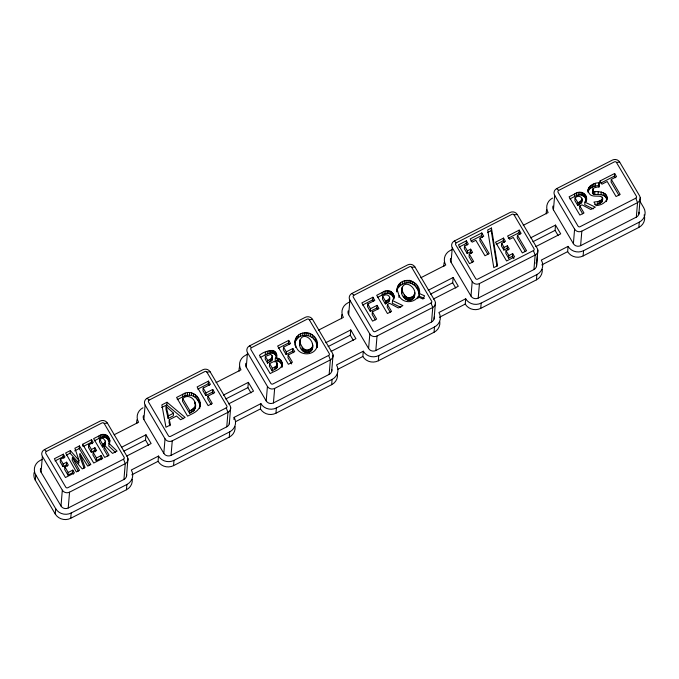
<?xml version="1.0" encoding="UTF-8"?>
<svg xmlns="http://www.w3.org/2000/svg" width="679" height="679" viewBox="0 0 679 679"><rect width="100%" height="100%" fill="white"/><g stroke="black" fill="none" stroke-linecap="round" stroke-linejoin="round"><path stroke-width="1.02" d="M592.877 190.892L593.658 191.665C599.15 191.266 608.876 192.047 606.814 200.084C606.008 193.396 598.157 194.805 593.438 194.304L592.657 193.532L592.716 189.237L594.201 187.811L599.387 186.555L598.937 182.872C593.234 182.32 584.432 188.329 589.788 194.211C593.378 198.743 605.388 192.429 602.197 201.697L599.184 203.768L594.736 204.574M312.374 348.633C315.234 338.736 300.517 329.833 299.6 343.175C298.768 354.693 315.379 356.373 312.382 343.608M312.629 344.856L312.085 349.66M414.453 296.333C417.967 286.784 402.155 277.558 401.679 290.875C400.143 298.887 413.35 305.194 414.479 295.195M299.566 344.321L299.821 340.535M401.645 292.021L401.9 288.236M607.034 197.445L606.457 201.612M282.243 363.443L281.955 367.297C282.532 363.621 278.891 359.828 275.131 360.999L275.351 358.359C278.713 357.341 281.912 360.176 282.243 363.443C282.091 369.605 274.197 370.921 270.2 373.611L259.437 355.363C264.029 350.839 278.373 346.596 276.616 357.757M132.218 479.247A11.39 10.677 4.8 0 1 126.447 489.754L70.735 518.281A11.39 10.677 4.8 0 1 55.245 513.986L35.308 480.18L35.758 474.91A11.39 10.677 4.8 0 1 40.163 460.421L42.056 459.454M41.063 472.185L42.387 456.364A5.313 4.982 4.8 0 1 44.449 449.6L100.161 421.082A5.313 4.982 4.8 0 1 107.392 423.085L127.321 456.882A5.313 4.982 4.8 0 1 125.267 463.647L123.934 479.467L68.223 507.994A5.313 4.982 4.8 0 1 61 505.991L41.063 472.185A5.313 4.982 4.8 0 1 40.596 468.391M55.245 513.986L55.686 508.707L35.758 474.91M72.789 470.114L72.568 472.754L67.968 475.105L68.189 472.465L72.789 470.114L74.444 472.915L65.447 477.524L54.371 458.741L63.317 454.166L64.98 456.992L60.439 459.318L60.219 461.958L62.969 466.617L66.432 464.843L66.652 462.204L63.189 463.978L62.969 466.617M63.928 458.215L63.096 456.806L63.317 454.166M61 505.991L62.324 490.162L42.387 456.364M66.652 462.204L68.35 465.081L64.887 466.855L64.658 469.495L67.968 475.105M84.111 468.171L79.774 456.449L79.995 453.81L87.727 466.117L90.85 464.521L79.435 445.916L74.885 448.242L78.968 460.37L78.747 463.01L70.124 453.207L70.344 450.567L65.625 452.986L76.354 471.939L79.528 470.318L72.398 457.578L72.178 460.218L78.289 471.133M68.223 507.994L69.555 492.165L125.267 463.647L123.527 459.191A1.519 1.426 4.8 0 0 124.121 457.264L104.184 423.458A1.519 1.426 4.8 0 0 102.122 422.89L46.401 451.416A1.519 1.426 4.8 0 0 45.816 453.343L65.753 487.149A1.519 1.426 4.8 0 0 67.815 487.717L123.527 459.191M70.735 518.281L71.176 513.001L126.888 484.475A11.39 10.677 4.8 0 0 131.302 469.995L158.513 456.067A11.39 10.677 4.8 0 0 173.994 460.362L229.714 431.836A11.39 10.677 4.8 0 0 234.119 417.356L260.897 403.64A11.39 10.677 4.8 0 0 276.387 407.935L332.099 379.408A11.39 10.677 4.8 0 0 336.512 364.929L363.29 351.221A11.39 10.677 4.8 0 0 378.78 355.516L434.492 326.989A11.39 10.677 4.8 0 0 438.906 312.51L465.684 298.794A11.39 10.677 4.8 0 0 481.173 303.089L536.885 274.562A11.39 10.677 4.8 0 0 541.299 260.082L568.077 246.375A11.39 10.677 4.8 0 0 583.567 250.67L639.279 222.143A11.39 10.677 4.8 0 0 643.692 207.664L639.38 200.356M89.543 465.387L79.205 448.556L79.435 445.916M82.499 446.027L82.651 444.27L91.589 439.686L93.261 442.521L88.711 444.847L88.491 447.486L91.241 452.146L94.704 450.372L94.924 447.733L91.461 449.506L91.241 452.146M92.2 443.743L91.368 442.326L91.589 439.686M94.924 447.733L96.622 450.61L93.159 452.375L92.938 455.015L96.248 460.625L100.84 458.274L101.061 455.634L96.469 457.986L96.248 460.625M94.322 440.815L98.888 438.481L99.109 435.842C103.963 431.878 110.949 436.504 109.743 442.428M99.669 439.177L99.448 441.817L102.512 447.011L105.194 444.787L105.33 441.104L103.174 438.227L99.669 439.177L102.733 444.372L102.512 447.011M98.888 438.481L100.458 437.76L100.679 435.12M100.458 437.76L101.918 437.284L102.139 434.645M101.918 437.284L103.25 437.038L103.471 434.407M109.667 443.311L107.554 438.821L104.464 437.038L104.685 434.399M103.734 446.375L103.955 443.743L105.415 442.148M109.888 440.671L108.996 443.395L117.085 451.085L112.544 453.411L105.389 446.111L104.142 446.757L103.921 449.396L107.885 456.127M104.761 445.645L104.99 443.005M105.585 437.318L105.805 434.679M105.33 441.104L105.194 444.787M106.611 437.913L106.832 435.273M107.554 438.821L107.783 436.19M108.419 440.06L108.64 437.42M108.996 443.395L108.776 446.035L115.396 452.324M109.285 441.808L109.506 439.169M126.464 476.505L127.958 458.741M126.447 489.754L126.888 484.475M143.88 419.546L145.102 405.04A5.313 4.982 4.8 0 1 147.156 398.284L202.868 369.758A5.313 4.982 4.8 0 1 210.1 371.761L230.037 405.558A5.313 4.982 4.8 0 1 227.974 412.323L226.761 426.828L171.04 455.354A5.313 4.982 4.8 0 1 163.817 453.351L143.88 419.546A5.313 4.982 4.8 0 1 143.413 415.752M148.616 445.314L145.518 440.06L145.96 434.781L121.566 447.274M131.794 474.791L158.063 461.338L158.513 456.067M166.177 406.458L165.956 409.098L168.171 418.502L173.332 415.862L173.552 413.222L166.177 406.458L168.392 415.862L168.171 418.502M183.313 418.748L166.788 404.888L167.017 402.248L161.874 404.879L165.956 427.235L170.48 424.918L169.292 419.732L176.523 416.032L180.58 419.749L185.112 417.432L167.017 402.248M163.817 453.351L165.031 438.838L145.102 405.04M169.292 419.732L169.071 422.372L169.869 425.826M171.04 455.354L172.262 440.841L227.974 412.323L226.243 407.867A1.519 1.426 4.8 0 0 226.828 405.94L206.891 372.143A1.519 1.426 4.8 0 0 204.829 371.566L149.117 400.092A1.519 1.426 4.8 0 0 148.523 402.019L168.46 435.825A1.519 1.426 4.8 0 0 170.522 436.393L226.243 407.867M158.063 461.338A11.39 10.677 4.8 0 0 173.552 465.633L173.994 460.362M177.244 399.634L182.575 396.909L182.795 394.27C191.054 388.617 202.011 397.19 200.076 406.483M195.102 408.571C197.945 401.306 189.322 392.411 182.693 398.556L182.473 401.187L189.653 413.367L193.888 410.702L195.255 407.366M182.575 396.909L184.951 395.882L185.172 393.243M184.951 395.882L187.243 395.305L187.463 392.666M187.243 395.305L189.433 395.161L189.653 392.53M189.653 413.367L189.874 410.727L182.693 398.556M200.127 402.639L199.906 405.278C198.972 400.933 196.002 396.655 191.537 395.467L191.758 392.827M191.453 412.442L191.673 409.81L194.865 407.044L195.476 404.735M193.49 396.197L193.719 393.557M192.819 411.618L193.04 408.979M193.888 410.702L194.109 408.062M194.729 403.793L194.873 402.036M195.255 397.334L195.476 394.694M194.644 409.683L194.865 407.044M195.179 405.193L195.331 403.428M196.825 398.887L197.046 396.247M198.2 400.848L198.421 398.208M199.312 403.105L199.533 400.474M199.66 408.469L200.22 404.726M212.739 389.449L214.649 392.683L207.927 396.129L212.289 403.521L208.147 405.635L197.122 386.937L208.478 381.114L210.397 384.365L203.174 388.065L202.953 390.705L205.796 395.526L212.519 392.08L212.739 389.449L206.017 392.886L205.796 395.526M209.217 385.383L208.258 383.754L208.478 381.114M207.927 396.129L207.706 398.76L211.093 404.514M229.281 423.866L230.673 407.417M173.552 465.633L229.264 437.106L229.714 431.836M233.941 419.461L234.119 417.356M246.273 367.127L247.487 352.613A5.313 4.982 4.8 0 1 249.549 345.857L305.261 317.331A5.313 4.982 4.8 0 1 312.493 319.334L332.43 353.139A5.313 4.982 4.8 0 1 330.367 359.895L329.145 374.401L273.433 402.927A5.313 4.982 4.8 0 1 266.21 400.924L246.273 367.127A5.313 4.982 4.8 0 1 245.806 363.333M251.009 392.895L247.903 387.633L248.353 382.362L223.416 395.127M235.528 421.684L260.456 408.919L260.897 403.64M260.074 357.561L265.234 354.922L265.455 352.282M265.404 356.433L265.183 359.072L267.577 363.129L272.075 360.193L272.483 356.619L271.362 354.769L270.395 354.48L265.404 356.433L267.798 360.49L267.577 363.129M265.234 354.922L267.187 354.014L267.407 351.374M267.187 354.014L268.943 353.386L269.164 350.746M266.21 400.924L267.424 386.419L247.487 352.613M269.605 363.562L269.385 366.202L272.194 370.955L276.998 367.695L276.922 362.773L276.124 361.89L273.73 361.635L269.605 363.562L272.415 368.315L272.194 370.955M268.943 353.386L270.497 353.038L270.717 350.406M269.953 361.907L270.174 359.276L272.296 357.553L272.483 356.619M270.497 353.038L271.855 352.978L272.075 350.347M271.32 361.058L271.541 358.419M271.956 357.315L272.101 355.558M272.075 360.193L272.296 357.553M276.676 354.489L276.455 357.129L275.003 354.472L273.034 353.19L273.264 350.559M274.087 353.691L274.308 351.051M275.003 354.472L275.224 351.832M275.784 355.533L276.005 352.893M274.859 369.588L275.08 366.949L277.219 365.056L276.922 362.773M273.433 402.927L274.656 388.422L330.367 359.895L328.636 355.448A1.519 1.426 4.8 0 0 329.222 353.513L309.284 319.716A1.519 1.426 4.8 0 0 307.222 319.147L251.51 347.665A1.519 1.426 4.8 0 0 250.916 349.6L270.853 383.397A1.519 1.426 4.8 0 0 272.916 383.974L328.636 355.448M276.243 368.68L276.463 366.04M277.117 360.872L277.338 358.232M276.998 367.695L277.372 363.969M277.949 360.965L278.169 358.334M278.704 361.22L278.925 358.58M280.045 362.136L280.266 359.497M260.456 408.919A11.39 10.677 4.8 0 0 275.946 413.214L276.387 407.935M281.191 363.613L281.412 360.982M281.76 364.861L281.98 362.221M292.861 348.505L294.728 351.663L288.168 355.015L292.42 362.23L288.388 364.292L277.635 346.052L288.711 340.383L290.578 343.549L283.533 347.156L283.313 349.795L286.088 354.497L292.641 351.136L292.861 348.505L286.309 351.858L286.088 354.497M289.424 344.601L288.49 343.014L288.711 340.383M288.168 355.015L287.947 357.655L291.673 363.961M295.263 339.789L295.042 342.42C299.32 330.249 317.755 335.01 317.152 347.495C320.929 329.952 292.547 326.913 295.059 345.39M295.747 340.688L295.968 338.057M295.721 347.495L295.212 343.633M296.884 339.127L297.105 336.487M298.463 337.735L298.684 335.095M299.897 342.14L300.118 339.5M300.466 336.512L300.695 333.873M299.804 345.577L299.787 341.681M302.656 335.587L302.876 332.948M301.994 349.812L302.214 347.173L300.025 342.937M302.961 350.941L303.182 348.302L302.214 347.173M304.761 335.103L304.981 332.464M303.971 351.798L304.192 349.159L303.182 348.302M305.015 352.393L305.236 349.753L304.192 349.159M306.772 335.053L306.993 332.413M306.11 352.715L306.331 350.075L305.236 349.753M307.239 352.766L307.46 350.126L310.923 348.734L312.306 347.02M308.707 335.443L308.928 332.803M308.402 352.545L308.622 349.906M310.532 336.258L310.753 333.618M309.607 352.053L309.828 349.422M310.702 351.374L310.923 348.734M312.221 337.488L312.442 334.849M311.525 350.576L311.746 347.937M313.774 339.135L313.995 336.495M315.183 341.197L315.404 338.558M316.287 343.404L316.507 340.765M316.949 345.501L317.169 342.87M331.675 371.438L333.058 354.998M275.946 413.214L331.658 384.687L332.099 379.408M348.666 314.7L349.88 300.194A5.313 4.982 4.8 0 1 351.943 293.438L407.655 264.912A5.313 4.982 4.8 0 1 414.886 266.915L434.815 300.712A5.313 4.982 4.8 0 1 432.761 307.477L431.538 321.982L375.827 350.508A5.313 4.982 4.8 0 1 368.595 348.505L348.666 314.7A5.313 4.982 4.8 0 1 348.2 310.906M353.403 340.468L350.296 335.214L350.737 329.935L325.81 342.7M337.921 369.257L362.849 356.492L363.29 351.221M377.066 305.355L378.933 308.512L372.372 311.865L376.624 319.079L372.593 321.142L361.831 302.902L372.915 297.232L374.783 300.398L367.738 304.005L367.517 306.645L370.293 311.347L376.845 307.994L377.066 305.355L370.513 308.707L370.293 311.347M368.595 348.505L369.817 333.992L349.88 300.194M373.628 301.451L372.695 299.872L372.915 297.232M372.372 311.865L372.151 314.504L375.343 319.911M375.827 350.508L377.04 335.995L432.761 307.477L431.021 303.029A1.519 1.426 4.8 0 0 431.615 301.094L411.678 267.297A1.519 1.426 4.8 0 0 409.615 266.72L353.895 295.246A1.519 1.426 4.8 0 0 353.309 297.173L373.246 330.979A1.519 1.426 4.8 0 0 375.309 331.547L431.021 303.029M377.414 297.453L382.107 295.051L382.328 292.411C387.336 288.278 395.84 292.174 393.879 299.032M382.659 296.367L382.438 299.006L385.349 303.929L389.177 301.17C391.715 296.265 386.512 292.556 382.659 296.367L385.57 301.289L385.349 303.929M362.849 356.492A11.39 10.677 4.8 0 0 378.339 360.787L378.78 355.516M382.107 295.051L384 294.194L384.221 291.554M384 294.194L385.731 293.634L385.952 290.994M385.731 293.634L387.319 293.379L387.539 290.739M386.674 303.258L386.894 300.619L389.398 298.539L389.627 297.394M394.024 297.275L392.521 300.593L402.893 305.626L398.352 307.96L389.602 303.318L387.42 304.438L387.2 307.078L390.298 312.323M393.939 295.569L393.71 298.2L392.173 295.331L388.736 293.421L388.957 290.782M388.269 302.24L388.49 299.6M389.177 301.17L389.398 298.539M390.018 293.761L390.238 291.121M391.163 294.397L391.384 291.758M392.173 295.331L392.394 292.691M392.521 300.593L392.301 303.233L400.788 307.349M393.048 296.562L393.268 293.922M397.342 287.489L396.867 291.987C396.604 273.416 423.815 279.23 419.104 296.146L424.358 298.463M397.122 290.12L398.047 285.749M397.826 288.388L398.963 286.827L399.184 284.187M398.913 297.41L399.057 295.654L397.088 289.347M398.963 286.827L400.542 285.435L400.763 282.795M402.197 287.2L401.679 290.875M401.883 293.277L401.866 289.381M400.542 285.435L402.545 284.212L402.774 281.573M402.545 284.212L404.735 283.287L404.956 280.648M404.073 297.512L404.294 294.873L402.104 290.637M405.04 298.641L405.261 296.002L404.294 294.873M404.735 283.287L406.831 282.803L407.061 280.164M406.042 299.498L406.271 296.859L405.261 296.002M407.094 300.093L407.315 297.453L406.271 296.859M419.232 295.195C418.833 289.56 414.784 283.491 408.851 282.753L409.072 280.113M408.189 300.415L408.41 297.775L407.315 297.453M409.318 300.466L409.539 297.826L413.002 296.434L414.674 293.693M410.787 283.143L411.007 280.503M410.481 300.245L410.702 297.606M412.611 283.958L412.832 281.318M411.686 299.753L411.907 297.122M412.781 299.074L413.002 296.434M414.3 285.188L414.521 282.549M413.604 298.276L413.825 295.637M414.165 297.36L414.385 294.72M414.555 294.313L414.708 292.556M415.845 286.835L416.074 284.195M417.254 288.898L417.483 286.258M418.366 291.104L418.587 288.465M417.882 298.616L418.026 296.859L423 299.04L424.587 295.823L419.325 293.515L419.452 292.556M419.028 293.201L419.249 290.57M419.104 296.146L419.325 293.515M434.068 319.02L435.451 302.571M378.339 360.787L434.051 332.269L434.492 326.989M451.06 262.281L452.273 247.767A5.313 4.982 4.8 0 1 454.336 241.011L510.048 212.485A5.313 4.982 4.8 0 1 517.271 214.488L537.208 248.293A5.313 4.982 4.8 0 1 535.154 255.049L533.932 269.555L478.22 298.081A5.313 4.982 4.8 0 1 470.988 296.078L451.06 262.281A5.313 4.982 4.8 0 1 450.584 258.487M455.787 288.049L452.689 282.787L453.131 277.516L428.203 290.281M470.666 249.159L472.592 252.427L469.299 254.107L473.679 261.534L469.529 263.656L458.452 244.881L466.397 240.807L468.323 244.075L464.529 246.019L464.3 248.658L467.16 253.496L470.445 251.799L470.666 249.159L467.381 250.857L467.16 253.496M467.135 245.077L466.176 243.447L466.397 240.807M469.299 254.107L469.079 256.747L472.482 262.518M439.389 317.305L465.242 304.073L465.684 298.794M470.988 296.078L472.211 281.573L452.273 247.767M480.061 238.134L489.186 253.598L484.967 255.754L475.843 240.29L472.168 242.174L470.233 238.881L481.801 232.956L483.737 236.25L480.061 238.134L479.841 240.765L487.887 254.413M482.548 237.243L481.572 235.596L481.801 232.956M478.22 298.081L479.433 283.576L535.154 255.049L533.414 250.602A1.519 1.426 4.8 0 0 534 248.675L514.071 214.87A1.519 1.426 4.8 0 0 512 214.301L456.288 242.819A1.519 1.426 4.8 0 0 455.702 244.754L475.639 278.551A1.519 1.426 4.8 0 0 477.702 279.128L533.414 250.602M465.242 304.073A11.39 10.677 4.8 0 0 480.732 308.368L481.173 303.089M496.994 266.244L491.231 230.656L491.452 228.017L487.683 229.952L493.786 267.628L497.554 265.701L491.452 228.017M512.679 253.615L512.45 256.255L508.656 258.164L508.877 255.533L512.679 253.615L514.597 256.883L506.593 260.974L495.526 242.199L503.521 238.1L505.448 241.368L501.662 243.303L501.441 245.942L503.877 250.059L507.154 248.387L507.374 245.747L504.098 247.428L503.877 250.059M504.268 242.369L503.3 240.739L503.521 238.1M507.374 245.747L509.301 249.006L506.016 250.687L505.796 253.326L508.656 258.164M517.449 235.29L526.564 250.755L522.346 252.911L513.231 237.446L509.556 239.331L507.612 236.046L519.18 230.122L521.124 233.406L517.449 235.29L517.228 237.93L525.274 251.569M519.927 234.399L518.96 232.753L519.18 230.122M536.461 266.592L537.675 252.087M536.622 264.657L537.844 250.152M480.732 308.368L536.444 279.841L536.885 274.562M553.444 209.853L554.667 195.348A5.313 4.982 4.8 0 1 556.721 188.592L612.441 160.066A5.313 4.982 4.8 0 1 619.664 162.069L639.601 195.866A5.313 4.982 4.8 0 1 637.539 202.631L636.325 217.136L580.613 245.662A5.313 4.982 4.8 0 1 573.382 243.659L553.444 209.853A5.313 4.982 4.8 0 1 552.978 206.06M558.18 235.621L555.082 230.368L555.524 225.088L530.596 237.854M541.774 264.886L567.636 251.646L568.077 246.375M569.817 198.964L574.519 196.562L574.74 193.922C580.189 189.441 588.752 194.347 586.232 201.425L586.359 197.08M575.071 197.878L574.85 200.517L577.761 205.457L581.597 202.69C584.135 197.776 578.924 194.075 575.071 197.878L577.982 202.817L577.761 205.457M574.519 196.562L576.412 195.696L576.632 193.065M573.382 243.659L574.604 229.146L554.667 195.348M576.412 195.696L578.152 195.145L578.372 192.505M578.152 195.145L579.73 194.89L579.951 192.25M579.085 204.778L579.306 202.138L581.818 200.059L582.047 198.913M586.452 198.794L584.95 202.113L595.33 207.154L590.781 209.488L582.022 204.846L579.841 205.966L579.62 208.606L582.718 213.86M586.138 199.719L584.594 196.842L581.156 194.932L581.377 192.293M580.689 203.759L580.91 201.12M581.597 202.69L581.818 200.059M582.438 195.272L582.658 192.632M583.584 195.908L583.804 193.269M584.594 196.842L584.814 194.202M580.613 245.662L581.827 231.157L637.539 202.631L635.807 198.183A1.519 1.426 4.8 0 0 636.393 196.248L616.464 162.451A1.519 1.426 4.8 0 0 614.393 161.874L558.681 190.4A1.519 1.426 4.8 0 0 558.096 192.327L578.024 226.132A1.519 1.426 4.8 0 0 580.095 226.701L635.807 198.183M584.95 202.113L584.729 204.752L593.225 208.877M585.476 198.073L585.697 195.433M587.895 192.157L588.116 189.526M588.43 188.38L588.209 191.011C590.068 187.141 594.762 185.842 598.708 185.503L598.937 182.872M567.636 251.646A11.39 10.677 4.8 0 0 583.117 255.941L583.567 250.67M588.803 189.916L589.024 187.277M589.669 188.906L589.89 186.275M590.806 187.99L591.027 185.35M592.207 187.158L592.428 184.518M592.657 193.532L592.716 189.237M593.242 188.465L592.377 192.709M593.726 186.487L593.955 183.856M593.438 194.304L593.658 191.665M595.279 186.029L595.5 183.389M594.668 194.635L594.889 191.996M598.029 194.576L598.25 191.936M597.732 204.175L597.953 201.544L601.755 199.872L602.604 198.175M599.888 182.727L600.041 180.97L614.656 173.484L616.557 176.71L611.295 179.4L611.075 182.04L618.909 195.314M599.184 203.768L599.404 201.128M601.042 194.627L601.263 191.996M600.414 203.242L600.635 200.602M601.535 202.512L601.755 199.872M602.29 197.241L602.383 200.814M602.197 201.697L602.417 199.057M603.198 195.128L603.419 192.496M604.76 196.112L604.981 193.473M605.982 197.623L606.203 194.992M606.551 198.862L606.78 196.223M615.378 177.737L614.436 176.124L614.656 173.484M638.846 214.174L640.238 197.725M583.117 255.941L638.837 227.423L639.279 222.143M317.373 344.856C316.355 356.246 298.336 357.086 295.866 345.738M276.769 356L275.351 358.359M199.804 406.713C197.844 411.898 192.03 413.715 187.599 416.159L176.574 397.453L182.795 394.27M606.61 199.855C604.607 203.607 600.117 205.338 596.077 205.669L593.955 202.07L597.953 201.544M418.026 296.859C413.528 303.496 402.418 303.42 399.057 295.654M247.266 354.387L245.382 355.355A11.39 10.677 4.8 0 0 240.969 369.843L216.032 382.608M349.66 301.968L347.767 302.936A11.39 10.677 4.8 0 0 343.362 317.416L318.426 330.181M452.053 249.549L450.16 250.509A11.39 10.677 4.8 0 0 445.747 264.997L420.819 277.762M459.114 247.063L466.176 243.447M470.895 241.062L481.572 235.596M487.463 232.583L491.231 230.656M99.109 435.842L93.626 438.642L104.702 457.425L109.098 455.176L104.142 446.757M382.328 292.411L376.692 295.297L387.454 313.537L391.554 311.44L387.42 304.438M574.74 193.922L569.095 196.808L579.874 215.073L583.974 212.977L579.841 205.966M55.05 460.922L63.096 456.806M66.347 455.142L70.124 453.207M74.665 450.881L79.205 448.556M83.322 446.451L91.368 442.326M161.653 407.519L166.788 404.888M197.776 389.126L208.258 383.754M278.331 348.217L288.49 343.014M362.535 305.066L372.695 299.872M600.728 183.135L614.436 176.124M114.182 434.755L138.575 422.262A11.39 10.677 4.8 0 1 142.989 407.782M523.212 225.335L548.14 212.569A11.39 10.677 4.8 0 1 552.553 198.09M102.733 444.372L103.955 443.743M267.798 360.49L270.174 359.276M496.188 244.381L503.3 240.739M508.282 238.227L518.96 232.753M385.57 301.289L386.894 300.619M577.982 202.817L579.306 202.138M168.392 415.862L173.552 413.222M272.415 368.315L275.08 366.949M189.874 410.727L191.673 409.81M123.934 451.102L145.518 440.06M225.742 398.98L247.903 387.633M328.135 346.562L350.296 335.214M430.528 294.134L452.689 282.787M532.922 241.716L555.082 230.368M126.735 456.033L151.128 443.548L145.96 434.781M228.585 403.886L253.522 391.121L248.353 382.362M330.979 351.467L355.906 338.702L350.737 329.935M433.372 299.04L458.3 286.275L453.131 277.516M535.756 246.621L560.693 233.856L555.524 225.088M616.464 162.451L619.664 162.069M514.071 214.87L517.271 214.488M411.678 267.297L414.886 266.915M309.284 319.716L312.493 319.334M206.891 372.143L210.1 371.761M104.184 423.458L107.392 423.085M406.831 282.803L408.851 282.753M103.25 437.038L104.464 437.038M579.73 194.89L581.156 194.932M387.319 293.379L388.736 293.421M408.41 297.775L409.539 297.826M306.331 350.075L307.46 350.126M189.433 395.161L191.537 395.467M271.855 352.978L273.034 353.19M556.721 188.592L558.681 190.4M454.336 241.011L456.288 242.819M351.943 293.438L353.895 295.246M249.549 345.857L251.51 347.665M147.156 398.284L149.117 400.092M44.449 449.6L46.401 451.416M70.344 450.567L78.968 460.37M72.398 457.578L82.278 468.909L85.053 467.483L79.995 453.81M611.295 179.4L620.173 194.44L616.065 196.545L607.196 181.505L601.942 184.196L600.041 180.97M512.45 256.255L513.893 258.699M507.154 248.387L508.121 250.016M501.662 243.303L504.098 247.428M506.016 250.687L508.877 255.533M470.445 251.799L471.404 253.428M464.529 246.019L467.381 250.857M376.845 307.994L377.779 309.573M367.738 304.005L370.513 308.707M292.641 351.136L293.574 352.715M283.533 347.156L286.309 351.858M212.519 392.08L213.469 393.701M203.174 388.065L206.017 392.886M101.061 455.634L102.716 458.444L93.727 463.044L82.651 444.27M100.84 458.274L101.663 459.675M94.704 450.372L95.552 451.807M88.711 444.847L91.461 449.506M93.159 452.375L96.469 457.986M72.568 472.754L73.391 474.154M66.432 464.843L67.28 466.286M60.439 459.318L63.189 463.978M64.887 466.855L68.189 472.465M271.88 358.198L272.262 359.259M78.119 461.143L78.747 463.01M598.708 185.503L598.937 187.353M172.262 440.841A5.313 4.982 4.8 0 1 165.031 438.838M229.451 421.922A5.313 4.982 4.8 0 1 226.761 426.828M235.044 426.607A11.39 10.677 4.8 0 1 229.264 437.106M136.768 423.56A11.39 10.677 4.8 0 1 137.133 419.41M377.04 335.995A5.313 4.982 4.8 0 1 369.817 333.992M434.237 317.085A5.313 4.982 4.8 0 1 431.538 321.982M439.822 321.761A11.39 10.677 4.8 0 1 434.051 332.269M341.554 318.714A11.39 10.677 4.8 0 1 341.91 314.564M479.433 283.576A5.313 4.982 4.8 0 1 472.211 281.573M535.994 262.798A5.313 4.982 4.8 0 1 533.932 269.555M542.215 269.342A11.39 10.677 4.8 0 1 536.444 279.841M443.947 266.287A11.39 10.677 4.8 0 1 444.304 262.136M581.827 231.157A5.313 4.982 4.8 0 1 574.604 229.146M639.015 212.238A5.313 4.982 4.8 0 1 636.325 217.136M644.133 214.87A11.39 10.677 4.8 0 1 638.837 227.423M546.34 213.868A11.39 10.677 4.8 0 1 546.697 209.718M274.656 388.422A5.313 4.982 4.8 0 1 267.424 386.419M331.844 369.503A5.313 4.982 4.8 0 1 329.145 374.401M337.429 374.188A11.39 10.677 4.8 0 1 331.658 384.687M239.161 371.133A11.39 10.677 4.8 0 1 239.526 366.983M69.555 492.165A5.313 4.982 4.8 0 1 62.324 490.162M126.633 474.57A5.313 4.982 4.8 0 1 123.934 479.467M35.308 480.18A11.39 10.677 4.8 0 1 34.306 472.049M71.176 513.001A11.39 10.677 4.8 0 1 55.686 508.707"/></g></svg>
